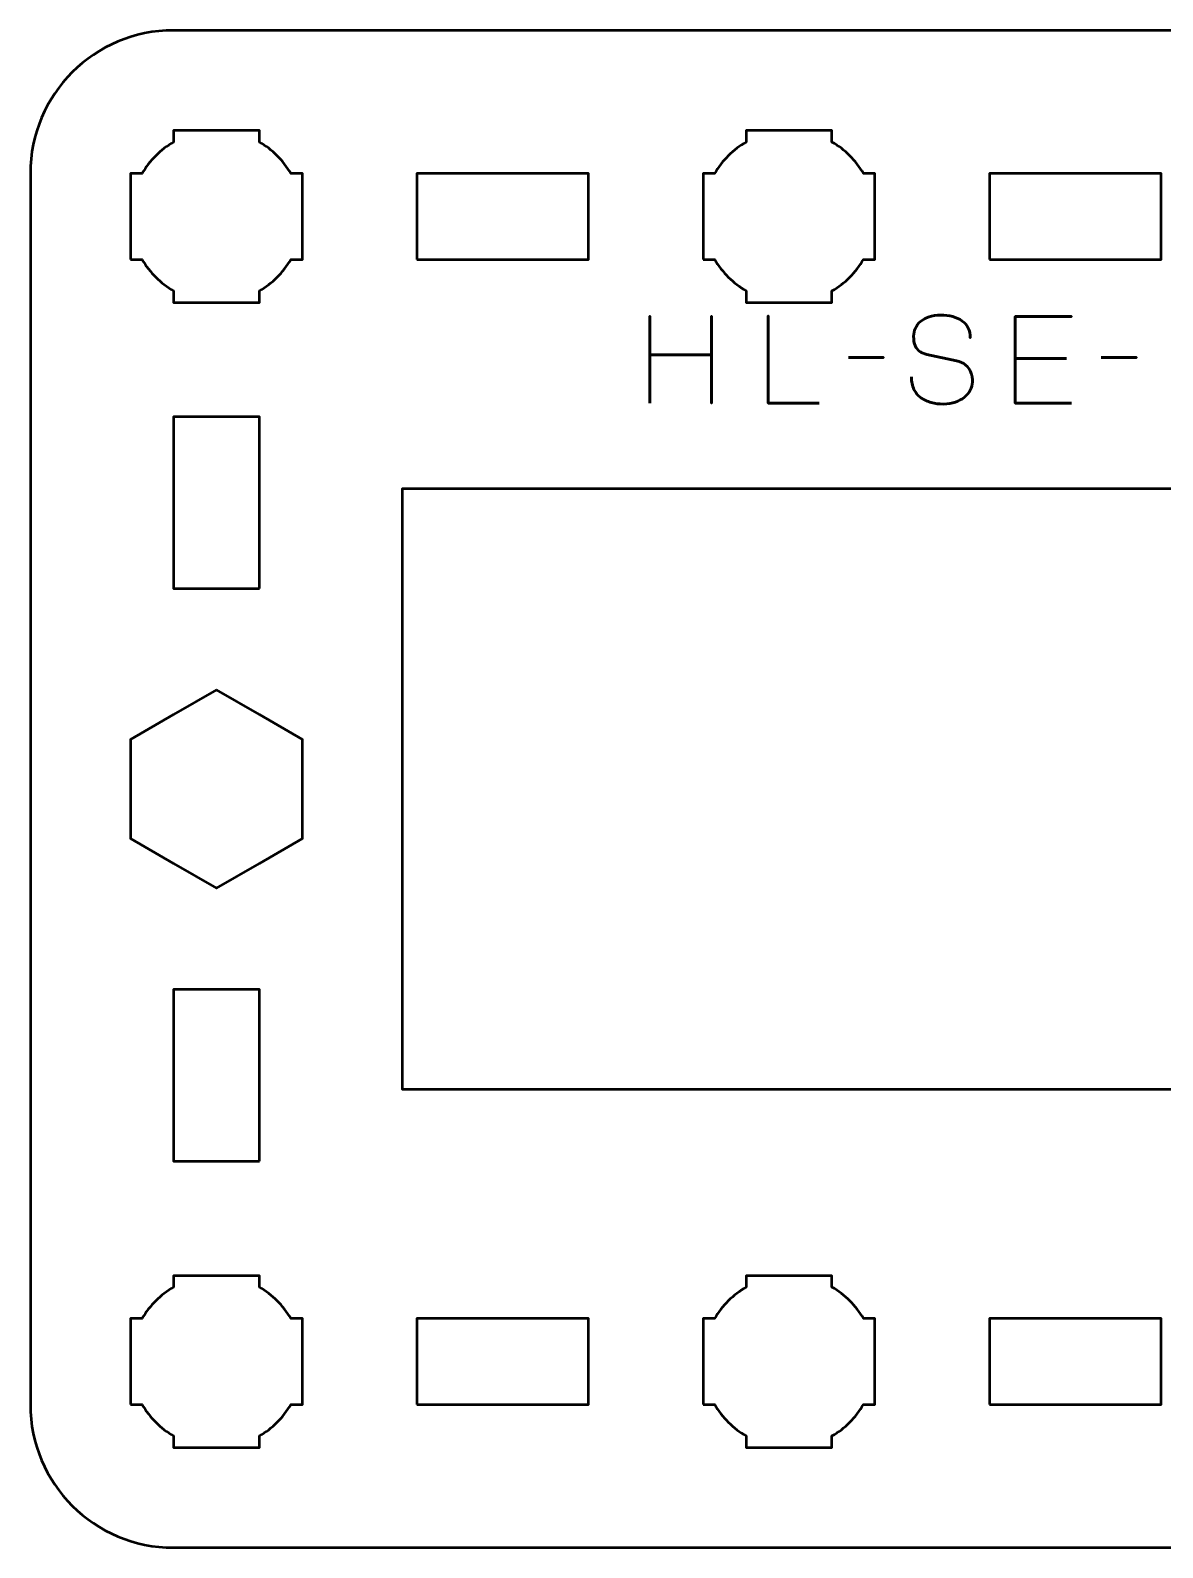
# Model space of a CAD drawing. Header units: centimetres. Extents: x -34.2 to 13.2, y -23.5 to -6.2.
# Drawn here: x -2.15 to 1.81, y -23.5 to -18.2 of the extents above; entities that cross this region are included whole.
import ezdxf

# ---------------------------------------------------------------- set-up
doc = ezdxf.new("R2010")
doc.units = ezdxf.units.CM
doc.header["$MEASUREMENT"] = 0
doc.layers.add('Layer 1', color=7, linetype='Continuous')

msp = doc.modelspace()

# ---------------------------------------------------------------- linework, layer by layer
at = {"layer": 'Layer 1', "lineweight": 53}
for points, knots in [([(5.15002, -23.00009), (5.14994, -23.27715), (4.92687, -23.50003), (4.64992, -23.50003), (4.64992, -23.50003), (1.88333, -23.50003), (1.11671, -23.50003), (-1.64988, -23.50003), (-1.64988, -23.50003), (-1.92688, -23.50003), (-2.14998, -23.27694), (-2.14998, -22.99994), (-2.14998, -22.99994), (-2.14998, -22.99994), (-2.14998, -18.70008), (-2.14998, -18.70008), (-2.14998, -18.70008), (-2.14998, -18.42295), (-1.92688, -18.19999), (-1.64988, -18.19999), (-1.64988, -18.19999), (1.11671, -18.19999), (1.88333, -18.19999), (4.64992, -18.19999), (4.64992, -18.19999), (4.92692, -18.19999), (5.15002, -18.42308), (5.15002, -18.70008), (5.15002, -18.70008), (5.15002, -18.70008), (5.15002, -19.49999), (5.15002, -19.49999), (5.15002, -19.49999), (5.15002, -19.49999), (3.55002, -19.50002), (3.55002, -19.50002), (3.55002, -19.50002), (3.55002, -19.50002), (3.25002, -19.80001), (3.25002, -19.80001), (3.25002, -19.80001), (3.25002, -19.80001), (-0.84993, -19.80001), (-0.84993, -19.80001), (-0.84993, -19.80001), (-0.84993, -21.16748), (-0.84993, -20.53256), (-0.84993, -21.9), (-0.84993, -21.9), (0.75606, -21.89999), (2.46485, -21.9), (4.05002, -21.90001), (4.05002, -21.90001), (4.05002, -21.90001), (4.05002, -20.69999), (4.05002, -20.69999), (4.05002, -20.69999), (4.05002, -20.69999), (4.05002, -20.39999), (4.05002, -20.39999), (4.05002, -20.39999), (4.05002, -20.39999), (5.15002, -20.39999), (5.15002, -20.39999), (5.15002, -20.39999), (5.15002, -20.39999), (5.15002, -23.00009), (5.15002, -23.00009)], [0, 0, 0, 0, 0.0588235, 0.0588235, 0.0588235, 0.0588235, 0.1176471, 0.1176471, 0.1176471, 0.1176471, 0.1764706, 0.1764706, 0.1764706, 0.1764706, 0.2352941, 0.2352941, 0.2352941, 0.2352941, 0.2941176, 0.2941176, 0.2941176, 0.2941176, 0.3529412, 0.3529412, 0.3529412, 0.3529412, 0.4117647, 0.4117647, 0.4117647, 0.4117647, 0.4705882, 0.4705882, 0.4705882, 0.4705882, 0.5294118, 0.5294118, 0.5294118, 0.5294118, 0.5882353, 0.5882353, 0.5882353, 0.5882353, 0.6470588, 0.6470588, 0.6470588, 0.6470588, 0.7058824, 0.7058824, 0.7058824, 0.7058824, 0.7647059, 0.7647059, 0.7647059, 0.7647059, 0.8235294, 0.8235294, 0.8235294, 0.8235294, 0.8823529, 0.8823529, 0.8823529, 0.8823529, 0.9411765, 0.9411765, 0.9411765, 0.9411765, 1, 1, 1, 1]), ([(-1.79993, -19.00008), (-1.79993, -19.00008), (-1.79993, -18.85156), (-1.79993, -18.85156), (-1.79993, -18.85156), (-1.79993, -18.85156), (-1.79995, -18.85001), (-1.79995, -18.85001), (-1.79995, -18.85001), (-1.79995, -18.85001), (-1.79993, -18.84846), (-1.79993, -18.84846), (-1.79993, -18.84846), (-1.79993, -18.84846), (-1.79993, -18.70008), (-1.79993, -18.70008), (-1.79993, -18.70008), (-1.79993, -18.70008), (-1.75984, -18.70008), (-1.75984, -18.70008), (-1.75984, -18.70008), (-1.73349, -18.65451), (-1.69549, -18.61653), (-1.64994, -18.59017), (-1.64994, -18.59017), (-1.64994, -18.59017), (-1.64994, -18.55008), (-1.64994, -18.55008), (-1.64994, -18.55008), (-1.64994, -18.55008), (-1.50589, -18.55008), (-1.50589, -18.55008), (-1.50589, -18.55008), (-1.50589, -18.55008), (-1.49995, -18.55002), (-1.49995, -18.55002), (-1.49995, -18.55002), (-1.49995, -18.55002), (-1.49401, -18.55008), (-1.49401, -18.55008), (-1.49401, -18.55008), (-1.49401, -18.55008), (-1.34994, -18.55008), (-1.34994, -18.55008), (-1.34994, -18.55008), (-1.34994, -18.55008), (-1.34994, -18.59015), (-1.34994, -18.59015), (-1.34994, -18.59015), (-1.30437, -18.61651), (-1.26638, -18.6545), (-1.24004, -18.70008), (-1.24004, -18.70008), (-1.24004, -18.70008), (-1.19994, -18.70008), (-1.19994, -18.70008), (-1.19994, -18.70008), (-1.19994, -18.70008), (-1.19994, -19.00008), (-1.19994, -19.00008), (-1.19994, -19.00008), (-1.19994, -19.00008), (-1.24013, -19.00008), (-1.24013, -19.00008), (-1.24013, -19.00008), (-1.26647, -19.04558), (-1.30443, -19.08352), (-1.34994, -19.10986), (-1.34994, -19.10986), (-1.34994, -19.10986), (-1.34994, -19.15007), (-1.34994, -19.15007), (-1.34994, -19.15007), (-1.34994, -19.15007), (-1.64994, -19.15007), (-1.64994, -19.15007), (-1.64994, -19.15007), (-1.64994, -19.15007), (-1.64994, -19.10984), (-1.64994, -19.10984), (-1.64994, -19.10984), (-1.69544, -19.0835), (-1.7334, -19.04557), (-1.75974, -19.00008), (-1.75974, -19.00008), (-1.75974, -19.00008), (-1.79993, -19.00008), (-1.79993, -19.00008)], [0, 0, 0, 0, 0.0454545, 0.0454545, 0.0454545, 0.0454545, 0.0909091, 0.0909091, 0.0909091, 0.0909091, 0.1363636, 0.1363636, 0.1363636, 0.1363636, 0.1818182, 0.1818182, 0.1818182, 0.1818182, 0.2272727, 0.2272727, 0.2272727, 0.2272727, 0.2727273, 0.2727273, 0.2727273, 0.2727273, 0.3181818, 0.3181818, 0.3181818, 0.3181818, 0.3636364, 0.3636364, 0.3636364, 0.3636364, 0.4090909, 0.4090909, 0.4090909, 0.4090909, 0.4545455, 0.4545455, 0.4545455, 0.4545455, 0.5, 0.5, 0.5, 0.5, 0.5454545, 0.5454545, 0.5454545, 0.5454545, 0.5909091, 0.5909091, 0.5909091, 0.5909091, 0.6363636, 0.6363636, 0.6363636, 0.6363636, 0.6818182, 0.6818182, 0.6818182, 0.6818182, 0.7272727, 0.7272727, 0.7272727, 0.7272727, 0.7727273, 0.7727273, 0.7727273, 0.7727273, 0.8181818, 0.8181818, 0.8181818, 0.8181818, 0.8636364, 0.8636364, 0.8636364, 0.8636364, 0.9090909, 0.9090909, 0.9090909, 0.9090909, 0.9545455, 0.9545455, 0.9545455, 0.9545455, 1, 1, 1, 1]), ([(0.20007, -19.00008), (0.20007, -19.00008), (0.20007, -18.85156), (0.20007, -18.85156), (0.20007, -18.85156), (0.20007, -18.85156), (0.20005, -18.85001), (0.20005, -18.85001), (0.20005, -18.85001), (0.20005, -18.85001), (0.20007, -18.84846), (0.20007, -18.84846), (0.20007, -18.84846), (0.20007, -18.84846), (0.20007, -18.70008), (0.20007, -18.70008), (0.20007, -18.70008), (0.20007, -18.70008), (0.24016, -18.70008), (0.24016, -18.70008), (0.24016, -18.70008), (0.26651, -18.65451), (0.30451, -18.61653), (0.35006, -18.59017), (0.35006, -18.59017), (0.35006, -18.59017), (0.35006, -18.55008), (0.35006, -18.55008), (0.35006, -18.55008), (0.35006, -18.55008), (0.49411, -18.55008), (0.49411, -18.55008), (0.49411, -18.55008), (0.49411, -18.55008), (0.50005, -18.55002), (0.50005, -18.55002), (0.50005, -18.55002), (0.50005, -18.55002), (0.50599, -18.55008), (0.50599, -18.55008), (0.50599, -18.55008), (0.50599, -18.55008), (0.65006, -18.55008), (0.65006, -18.55008), (0.65006, -18.55008), (0.65006, -18.55008), (0.65006, -18.59015), (0.65006, -18.59015), (0.65006, -18.59015), (0.69563, -18.61651), (0.73362, -18.6545), (0.75996, -18.70008), (0.75996, -18.70008), (0.75996, -18.70008), (0.80006, -18.70008), (0.80006, -18.70008), (0.80006, -18.70008), (0.80006, -18.70008), (0.80006, -19.00008), (0.80006, -19.00008), (0.80006, -19.00008), (0.80006, -19.00008), (0.75987, -19.00008), (0.75987, -19.00008), (0.75987, -19.00008), (0.73353, -19.04558), (0.69557, -19.08352), (0.65006, -19.10986), (0.65006, -19.10986), (0.65006, -19.10986), (0.65006, -19.15007), (0.65006, -19.15007), (0.65006, -19.15007), (0.65006, -19.15007), (0.35006, -19.15007), (0.35006, -19.15007), (0.35006, -19.15007), (0.35006, -19.15007), (0.35006, -19.10984), (0.35006, -19.10984), (0.35006, -19.10984), (0.30456, -19.0835), (0.2666, -19.04557), (0.24026, -19.00008), (0.24026, -19.00008), (0.24026, -19.00008), (0.20007, -19.00008), (0.20007, -19.00008)], [0, 0, 0, 0, 0.0454545, 0.0454545, 0.0454545, 0.0454545, 0.0909091, 0.0909091, 0.0909091, 0.0909091, 0.1363636, 0.1363636, 0.1363636, 0.1363636, 0.1818182, 0.1818182, 0.1818182, 0.1818182, 0.2272727, 0.2272727, 0.2272727, 0.2272727, 0.2727273, 0.2727273, 0.2727273, 0.2727273, 0.3181818, 0.3181818, 0.3181818, 0.3181818, 0.3636364, 0.3636364, 0.3636364, 0.3636364, 0.4090909, 0.4090909, 0.4090909, 0.4090909, 0.4545455, 0.4545455, 0.4545455, 0.4545455, 0.5, 0.5, 0.5, 0.5, 0.5454545, 0.5454545, 0.5454545, 0.5454545, 0.5909091, 0.5909091, 0.5909091, 0.5909091, 0.6363636, 0.6363636, 0.6363636, 0.6363636, 0.6818182, 0.6818182, 0.6818182, 0.6818182, 0.7272727, 0.7272727, 0.7272727, 0.7272727, 0.7727273, 0.7727273, 0.7727273, 0.7727273, 0.8181818, 0.8181818, 0.8181818, 0.8181818, 0.8636364, 0.8636364, 0.8636364, 0.8636364, 0.9090909, 0.9090909, 0.9090909, 0.9090909, 0.9545455, 0.9545455, 0.9545455, 0.9545455, 1, 1, 1, 1]), ([(-0.79993, -19.00008), (-0.79993, -19.00008), (-0.79993, -18.70008), (-0.79993, -18.70008), (-0.79993, -18.70008), (-0.79993, -18.70008), (-0.19994, -18.70008), (-0.19994, -18.70008), (-0.19994, -18.70008), (-0.19994, -18.70008), (-0.19994, -19.00008), (-0.19994, -19.00008), (-0.19994, -19.00008), (-0.19994, -19.00008), (-0.79993, -19.00008), (-0.79993, -19.00008)], [0, 0, 0, 0, 0.25, 0.25, 0.25, 0.25, 0.5, 0.5, 0.5, 0.5, 0.75, 0.75, 0.75, 0.75, 1, 1, 1, 1]), ([(1.20007, -19.00008), (1.20007, -19.00008), (1.20007, -18.70008), (1.20007, -18.70008), (1.20007, -18.70008), (1.20007, -18.70008), (1.80006, -18.70008), (1.80006, -18.70008), (1.80006, -18.70008), (1.80006, -18.70008), (1.80006, -19.00008), (1.80006, -19.00008), (1.80006, -19.00008), (1.80006, -19.00008), (1.20007, -19.00008), (1.20007, -19.00008)], [0, 0, 0, 0, 0.25, 0.25, 0.25, 0.25, 0.5, 0.5, 0.5, 0.5, 0.75, 0.75, 0.75, 0.75, 1, 1, 1, 1]), ([(-1.35003, -20.15008), (-1.35003, -20.15008), (-1.65004, -20.15008), (-1.65004, -20.15008), (-1.65004, -20.15008), (-1.65004, -20.15008), (-1.65004, -19.55009), (-1.65004, -19.55009), (-1.65004, -19.55009), (-1.65004, -19.55009), (-1.35003, -19.55009), (-1.35003, -19.55009), (-1.35003, -19.55009), (-1.35003, -19.55009), (-1.35003, -20.15008), (-1.35003, -20.15008)], [0, 0, 0, 0, 0.25, 0.25, 0.25, 0.25, 0.5, 0.5, 0.5, 0.5, 0.75, 0.75, 0.75, 0.75, 1, 1, 1, 1]), ([(-1.49994, -20.50363), (-1.49994, -20.50363), (-1.34993, -20.59023), (-1.34993, -20.59023), (-1.34993, -20.59023), (-1.34993, -20.59023), (-1.19994, -20.67683), (-1.19994, -20.67683), (-1.19994, -20.67683), (-1.19994, -20.67683), (-1.19994, -20.85004), (-1.19994, -20.85004), (-1.19994, -20.85004), (-1.19994, -20.85004), (-1.19994, -21.02325), (-1.19994, -21.02325), (-1.19994, -21.02325), (-1.19994, -21.02325), (-1.34993, -21.10985), (-1.34993, -21.10985), (-1.34993, -21.10985), (-1.34993, -21.10985), (-1.49994, -21.19645), (-1.49994, -21.19645), (-1.49994, -21.19645), (-1.49994, -21.19645), (-1.64995, -21.10985), (-1.64995, -21.10985), (-1.64995, -21.10985), (-1.64995, -21.10985), (-1.79994, -21.02325), (-1.79994, -21.02325), (-1.79994, -21.02325), (-1.79994, -21.02325), (-1.79994, -20.85004), (-1.79994, -20.85004), (-1.79994, -20.85004), (-1.79994, -20.85004), (-1.79994, -20.67683), (-1.79994, -20.67683), (-1.79994, -20.67683), (-1.79994, -20.67683), (-1.64995, -20.59023), (-1.64995, -20.59023), (-1.64995, -20.59023), (-1.64995, -20.59023), (-1.49994, -20.50363), (-1.49994, -20.50363)], [0, 0, 0, 0, 0.0833333, 0.0833333, 0.0833333, 0.0833333, 0.1666667, 0.1666667, 0.1666667, 0.1666667, 0.25, 0.25, 0.25, 0.25, 0.3333333, 0.3333333, 0.3333333, 0.3333333, 0.4166667, 0.4166667, 0.4166667, 0.4166667, 0.5, 0.5, 0.5, 0.5, 0.5833333, 0.5833333, 0.5833333, 0.5833333, 0.6666667, 0.6666667, 0.6666667, 0.6666667, 0.75, 0.75, 0.75, 0.75, 0.8333333, 0.8333333, 0.8333333, 0.8333333, 0.9166667, 0.9166667, 0.9166667, 0.9166667, 1, 1, 1, 1]), ([(-1.35003, -22.15008), (-1.35003, -22.15008), (-1.65004, -22.15008), (-1.65004, -22.15008), (-1.65004, -22.15008), (-1.65004, -22.15008), (-1.65004, -21.55009), (-1.65004, -21.55009), (-1.65004, -21.55009), (-1.65004, -21.55009), (-1.35003, -21.55009), (-1.35003, -21.55009), (-1.35003, -21.55009), (-1.35003, -21.55009), (-1.35003, -22.15008), (-1.35003, -22.15008)], [0, 0, 0, 0, 0.25, 0.25, 0.25, 0.25, 0.5, 0.5, 0.5, 0.5, 0.75, 0.75, 0.75, 0.75, 1, 1, 1, 1]), ([(-1.79993, -23.00008), (-1.79993, -23.00008), (-1.79993, -22.85156), (-1.79993, -22.85156), (-1.79993, -22.85156), (-1.79993, -22.85156), (-1.79995, -22.85001), (-1.79995, -22.85001), (-1.79995, -22.85001), (-1.79995, -22.85001), (-1.79993, -22.84846), (-1.79993, -22.84846), (-1.79993, -22.84846), (-1.79993, -22.84846), (-1.79993, -22.70008), (-1.79993, -22.70008), (-1.79993, -22.70008), (-1.79993, -22.70008), (-1.75984, -22.70008), (-1.75984, -22.70008), (-1.75984, -22.70008), (-1.73349, -22.65451), (-1.69549, -22.61653), (-1.64994, -22.59017), (-1.64994, -22.59017), (-1.64994, -22.59017), (-1.64994, -22.55008), (-1.64994, -22.55008), (-1.64994, -22.55008), (-1.64994, -22.55008), (-1.50589, -22.55008), (-1.50589, -22.55008), (-1.50589, -22.55008), (-1.50589, -22.55008), (-1.49995, -22.55002), (-1.49995, -22.55002), (-1.49995, -22.55002), (-1.49995, -22.55002), (-1.49401, -22.55008), (-1.49401, -22.55008), (-1.49401, -22.55008), (-1.49401, -22.55008), (-1.34994, -22.55008), (-1.34994, -22.55008), (-1.34994, -22.55008), (-1.34994, -22.55008), (-1.34994, -22.59015), (-1.34994, -22.59015), (-1.34994, -22.59015), (-1.30437, -22.61651), (-1.26638, -22.6545), (-1.24004, -22.70008), (-1.24004, -22.70008), (-1.24004, -22.70008), (-1.19994, -22.70008), (-1.19994, -22.70008), (-1.19994, -22.70008), (-1.19994, -22.70008), (-1.19994, -23.00008), (-1.19994, -23.00008), (-1.19994, -23.00008), (-1.19994, -23.00008), (-1.24013, -23.00008), (-1.24013, -23.00008), (-1.24013, -23.00008), (-1.26647, -23.04558), (-1.30443, -23.08352), (-1.34994, -23.10986), (-1.34994, -23.10986), (-1.34994, -23.10986), (-1.34994, -23.15007), (-1.34994, -23.15007), (-1.34994, -23.15007), (-1.34994, -23.15007), (-1.64994, -23.15007), (-1.64994, -23.15007), (-1.64994, -23.15007), (-1.64994, -23.15007), (-1.64994, -23.10984), (-1.64994, -23.10984), (-1.64994, -23.10984), (-1.69544, -23.0835), (-1.7334, -23.04557), (-1.75974, -23.00008), (-1.75974, -23.00008), (-1.75974, -23.00008), (-1.79993, -23.00008), (-1.79993, -23.00008)], [0, 0, 0, 0, 0.0454545, 0.0454545, 0.0454545, 0.0454545, 0.0909091, 0.0909091, 0.0909091, 0.0909091, 0.1363636, 0.1363636, 0.1363636, 0.1363636, 0.1818182, 0.1818182, 0.1818182, 0.1818182, 0.2272727, 0.2272727, 0.2272727, 0.2272727, 0.2727273, 0.2727273, 0.2727273, 0.2727273, 0.3181818, 0.3181818, 0.3181818, 0.3181818, 0.3636364, 0.3636364, 0.3636364, 0.3636364, 0.4090909, 0.4090909, 0.4090909, 0.4090909, 0.4545455, 0.4545455, 0.4545455, 0.4545455, 0.5, 0.5, 0.5, 0.5, 0.5454545, 0.5454545, 0.5454545, 0.5454545, 0.5909091, 0.5909091, 0.5909091, 0.5909091, 0.6363636, 0.6363636, 0.6363636, 0.6363636, 0.6818182, 0.6818182, 0.6818182, 0.6818182, 0.7272727, 0.7272727, 0.7272727, 0.7272727, 0.7727273, 0.7727273, 0.7727273, 0.7727273, 0.8181818, 0.8181818, 0.8181818, 0.8181818, 0.8636364, 0.8636364, 0.8636364, 0.8636364, 0.9090909, 0.9090909, 0.9090909, 0.9090909, 0.9545455, 0.9545455, 0.9545455, 0.9545455, 1, 1, 1, 1]), ([(0.20007, -23.00008), (0.20007, -23.00008), (0.20007, -22.85156), (0.20007, -22.85156), (0.20007, -22.85156), (0.20007, -22.85156), (0.20005, -22.85001), (0.20005, -22.85001), (0.20005, -22.85001), (0.20005, -22.85001), (0.20007, -22.84846), (0.20007, -22.84846), (0.20007, -22.84846), (0.20007, -22.84846), (0.20007, -22.70008), (0.20007, -22.70008), (0.20007, -22.70008), (0.20007, -22.70008), (0.24016, -22.70008), (0.24016, -22.70008), (0.24016, -22.70008), (0.26651, -22.65451), (0.30451, -22.61653), (0.35006, -22.59017), (0.35006, -22.59017), (0.35006, -22.59017), (0.35006, -22.55008), (0.35006, -22.55008), (0.35006, -22.55008), (0.35006, -22.55008), (0.49411, -22.55008), (0.49411, -22.55008), (0.49411, -22.55008), (0.49411, -22.55008), (0.50005, -22.55002), (0.50005, -22.55002), (0.50005, -22.55002), (0.50005, -22.55002), (0.50599, -22.55008), (0.50599, -22.55008), (0.50599, -22.55008), (0.50599, -22.55008), (0.65006, -22.55008), (0.65006, -22.55008), (0.65006, -22.55008), (0.65006, -22.55008), (0.65006, -22.59015), (0.65006, -22.59015), (0.65006, -22.59015), (0.69563, -22.61651), (0.73362, -22.6545), (0.75996, -22.70008), (0.75996, -22.70008), (0.75996, -22.70008), (0.80006, -22.70008), (0.80006, -22.70008), (0.80006, -22.70008), (0.80006, -22.70008), (0.80006, -23.00008), (0.80006, -23.00008), (0.80006, -23.00008), (0.80006, -23.00008), (0.75987, -23.00008), (0.75987, -23.00008), (0.75987, -23.00008), (0.73353, -23.04558), (0.69557, -23.08352), (0.65006, -23.10986), (0.65006, -23.10986), (0.65006, -23.10986), (0.65006, -23.15007), (0.65006, -23.15007), (0.65006, -23.15007), (0.65006, -23.15007), (0.35006, -23.15007), (0.35006, -23.15007), (0.35006, -23.15007), (0.35006, -23.15007), (0.35006, -23.10984), (0.35006, -23.10984), (0.35006, -23.10984), (0.30456, -23.0835), (0.2666, -23.04557), (0.24026, -23.00008), (0.24026, -23.00008), (0.24026, -23.00008), (0.20007, -23.00008), (0.20007, -23.00008)], [0, 0, 0, 0, 0.0454545, 0.0454545, 0.0454545, 0.0454545, 0.0909091, 0.0909091, 0.0909091, 0.0909091, 0.1363636, 0.1363636, 0.1363636, 0.1363636, 0.1818182, 0.1818182, 0.1818182, 0.1818182, 0.2272727, 0.2272727, 0.2272727, 0.2272727, 0.2727273, 0.2727273, 0.2727273, 0.2727273, 0.3181818, 0.3181818, 0.3181818, 0.3181818, 0.3636364, 0.3636364, 0.3636364, 0.3636364, 0.4090909, 0.4090909, 0.4090909, 0.4090909, 0.4545455, 0.4545455, 0.4545455, 0.4545455, 0.5, 0.5, 0.5, 0.5, 0.5454545, 0.5454545, 0.5454545, 0.5454545, 0.5909091, 0.5909091, 0.5909091, 0.5909091, 0.6363636, 0.6363636, 0.6363636, 0.6363636, 0.6818182, 0.6818182, 0.6818182, 0.6818182, 0.7272727, 0.7272727, 0.7272727, 0.7272727, 0.7727273, 0.7727273, 0.7727273, 0.7727273, 0.8181818, 0.8181818, 0.8181818, 0.8181818, 0.8636364, 0.8636364, 0.8636364, 0.8636364, 0.9090909, 0.9090909, 0.9090909, 0.9090909, 0.9545455, 0.9545455, 0.9545455, 0.9545455, 1, 1, 1, 1]), ([(-0.79993, -22.99994), (-0.79993, -22.99994), (-0.79993, -22.69993), (-0.79993, -22.69993), (-0.79993, -22.69993), (-0.79993, -22.69993), (-0.19994, -22.69993), (-0.19994, -22.69993), (-0.19994, -22.69993), (-0.19994, -22.69993), (-0.19994, -22.99994), (-0.19994, -22.99994), (-0.19994, -22.99994), (-0.19994, -22.99994), (-0.79993, -22.99994), (-0.79993, -22.99994)], [0, 0, 0, 0, 0.25, 0.25, 0.25, 0.25, 0.5, 0.5, 0.5, 0.5, 0.75, 0.75, 0.75, 0.75, 1, 1, 1, 1]), ([(1.20007, -23.00008), (1.20007, -23.00008), (1.20007, -22.70008), (1.20007, -22.70008), (1.20007, -22.70008), (1.20007, -22.70008), (1.80006, -22.70008), (1.80006, -22.70008), (1.80006, -22.70008), (1.80006, -22.70008), (1.80006, -23.00008), (1.80006, -23.00008), (1.80006, -23.00008), (1.80006, -23.00008), (1.20007, -23.00008), (1.20007, -23.00008)], [0, 0, 0, 0, 0.25, 0.25, 0.25, 0.25, 0.5, 0.5, 0.5, 0.5, 0.75, 0.75, 0.75, 0.75, 1, 1, 1, 1])]:
    msp.add_open_spline(points, degree=3, knots=knots, dxfattribs=at)
at = {"layer": 'Layer 1', "color": 5, "lineweight": 53}
for points, knots in [([(0.01384, -19.50285), (0.01384, -19.50285), (0.01384, -19.33394), (0.01384, -19.33394), (0.01384, -19.33394), (0.01384, -19.33394), (0.22931, -19.33394), (0.22931, -19.33394), (0.22931, -19.33394), (0.22931, -19.33394), (0.22931, -19.50285), (0.22931, -19.50285), (0.22931, -19.50285), (0.22931, -19.50285), (0.22931, -19.19805), (0.22931, -19.19805), (0.22931, -19.19805), (0.22931, -19.19805), (0.22931, -19.33394), (0.22931, -19.33394), (0.22931, -19.33394), (0.22931, -19.33394), (0.01384, -19.33394), (0.01384, -19.33394), (0.01384, -19.33394), (0.01384, -19.33394), (0.01384, -19.19805), (0.01384, -19.19805), (0.01384, -19.19805), (0.01384, -19.19805), (0.01384, -19.50285), (0.01384, -19.50285)], [0, 0, 0, 0, 0.125, 0.125, 0.125, 0.125, 0.25, 0.25, 0.25, 0.25, 0.375, 0.375, 0.375, 0.375, 0.5, 0.5, 0.5, 0.5, 0.625, 0.625, 0.625, 0.625, 0.75, 0.75, 0.75, 0.75, 0.875, 0.875, 0.875, 0.875, 1, 1, 1, 1]), ([(0.60523, -19.50285), (0.60523, -19.50285), (0.42701, -19.50285), (0.42701, -19.50285), (0.42701, -19.50285), (0.42701, -19.50285), (0.42701, -19.19763), (0.42701, -19.19763), (0.42701, -19.19763), (0.42701, -19.19763), (0.42701, -19.50285), (0.42701, -19.50285), (0.42701, -19.50285), (0.42701, -19.50285), (0.60523, -19.50285), (0.60523, -19.50285)], [0, 0, 0, 0, 0.25, 0.25, 0.25, 0.25, 0.5, 0.5, 0.5, 0.5, 0.75, 0.75, 0.75, 0.75, 1, 1, 1, 1]), ([(0.92738, -19.41056), (0.92752, -19.42743), (0.93048, -19.44189), (0.93641, -19.45396), (0.93641, -19.45396), (0.94227, -19.46595), (0.95045, -19.47576), (0.96075, -19.48338), (0.96075, -19.48338), (0.97112, -19.49093), (0.98305, -19.4965), (0.99652, -19.5001), (0.99652, -19.5001), (1.00993, -19.50363), (1.02432, -19.50539), (1.03956, -19.50539), (1.03956, -19.50539), (1.05494, -19.50532), (1.06877, -19.50306), (1.08112, -19.49876), (1.08112, -19.49876), (1.0934, -19.49445), (1.10391, -19.48867), (1.11273, -19.4814), (1.11273, -19.4814), (1.12148, -19.47413), (1.12825, -19.46602), (1.13305, -19.45699), (1.13305, -19.45699), (1.13785, -19.44796), (1.14039, -19.43872), (1.14074, -19.42919), (1.14074, -19.42919), (1.14116, -19.4167), (1.13933, -19.40527), (1.13531, -19.39497), (1.13531, -19.39497), (1.13128, -19.38467), (1.12507, -19.37606), (1.11668, -19.36901), (1.11668, -19.36901), (1.10835, -19.36195), (1.09784, -19.35701), (1.08528, -19.35426), (1.08528, -19.35426), (1.08528, -19.35426), (0.98157, -19.33182), (0.98157, -19.33182), (0.98157, -19.33182), (0.97183, -19.32978), (0.96343, -19.32632), (0.95652, -19.32152), (0.95652, -19.32152), (0.9496, -19.31666), (0.94424, -19.30995), (0.94057, -19.30134), (0.94057, -19.30134), (0.9369, -19.29281), (0.935, -19.28194), (0.935, -19.26875), (0.935, -19.26875), (0.935, -19.25873), (0.93705, -19.24928), (0.94121, -19.24039), (0.94121, -19.24039), (0.9453, -19.2315), (0.95137, -19.22366), (0.95934, -19.21675), (0.95934, -19.21675), (0.96731, -19.20991), (0.97719, -19.20454), (0.9889, -19.20066), (0.9889, -19.20066), (1.00069, -19.19671), (1.01416, -19.19474), (1.0294, -19.19467), (1.0294, -19.19467), (1.04471, -19.19467), (1.05875, -19.19643), (1.07159, -19.19996), (1.07159, -19.19996), (1.08436, -19.20349), (1.09544, -19.20857), (1.10475, -19.21534), (1.10475, -19.21534), (1.11407, -19.22211), (1.12126, -19.23044), (1.1262, -19.24017), (1.1262, -19.24017), (1.13114, -19.24998), (1.13347, -19.2612), (1.13312, -19.27383), (1.13312, -19.27383), (1.13347, -19.2612), (1.13114, -19.24998), (1.1262, -19.24017), (1.1262, -19.24017), (1.12126, -19.23044), (1.11407, -19.22211), (1.10475, -19.21534), (1.10475, -19.21534), (1.09544, -19.20857), (1.08436, -19.20349), (1.07159, -19.19996), (1.07159, -19.19996), (1.05875, -19.19643), (1.04471, -19.19467), (1.0294, -19.19467), (1.0294, -19.19467), (1.01416, -19.19474), (1.00069, -19.19671), (0.9889, -19.20066), (0.9889, -19.20066), (0.97719, -19.20454), (0.96731, -19.20991), (0.95934, -19.21675), (0.95934, -19.21675), (0.95137, -19.22366), (0.9453, -19.2315), (0.94121, -19.24039), (0.94121, -19.24039), (0.93705, -19.24928), (0.935, -19.25873), (0.935, -19.26875), (0.935, -19.26875), (0.935, -19.28194), (0.93683, -19.29281), (0.94036, -19.30127), (0.94036, -19.30127), (0.94396, -19.30981), (0.94925, -19.31644), (0.95617, -19.32131), (0.95617, -19.32131), (0.96308, -19.32611), (0.97155, -19.32964), (0.98157, -19.33182), (0.98157, -19.33182), (0.98157, -19.33182), (1.08528, -19.35426), (1.08528, -19.35426), (1.08528, -19.35426), (1.09812, -19.35701), (1.10871, -19.36195), (1.11703, -19.36901), (1.11703, -19.36901), (1.12543, -19.37606), (1.13157, -19.38467), (1.13552, -19.39497), (1.13552, -19.39497), (1.1394, -19.40527), (1.14116, -19.4167), (1.14074, -19.42919), (1.14074, -19.42919), (1.14039, -19.43872), (1.13785, -19.44796), (1.13305, -19.45699), (1.13305, -19.45699), (1.12825, -19.46602), (1.12148, -19.47413), (1.11273, -19.4814), (1.11273, -19.4814), (1.10391, -19.48867), (1.0934, -19.49445), (1.08112, -19.49876), (1.08112, -19.49876), (1.06877, -19.50306), (1.05494, -19.50532), (1.03956, -19.50539), (1.03956, -19.50539), (1.02432, -19.50539), (1.00993, -19.50363), (0.99652, -19.5001), (0.99652, -19.5001), (0.98305, -19.4965), (0.97112, -19.49093), (0.96075, -19.48338), (0.96075, -19.48338), (0.95045, -19.47576), (0.94227, -19.46595), (0.93641, -19.45396), (0.93641, -19.45396), (0.93048, -19.44189), (0.92752, -19.42743), (0.92738, -19.41056)], [0, 0, 0, 0, 0.0217391, 0.0217391, 0.0217391, 0.0217391, 0.0434783, 0.0434783, 0.0434783, 0.0434783, 0.0652174, 0.0652174, 0.0652174, 0.0652174, 0.0869565, 0.0869565, 0.0869565, 0.0869565, 0.1086957, 0.1086957, 0.1086957, 0.1086957, 0.1304348, 0.1304348, 0.1304348, 0.1304348, 0.1521739, 0.1521739, 0.1521739, 0.1521739, 0.173913, 0.173913, 0.173913, 0.173913, 0.1956522, 0.1956522, 0.1956522, 0.1956522, 0.2173913, 0.2173913, 0.2173913, 0.2173913, 0.2391304, 0.2391304, 0.2391304, 0.2391304, 0.2608696, 0.2608696, 0.2608696, 0.2608696, 0.2826087, 0.2826087, 0.2826087, 0.2826087, 0.3043478, 0.3043478, 0.3043478, 0.3043478, 0.326087, 0.326087, 0.326087, 0.326087, 0.3478261, 0.3478261, 0.3478261, 0.3478261, 0.3695652, 0.3695652, 0.3695652, 0.3695652, 0.3913043, 0.3913043, 0.3913043, 0.3913043, 0.4130435, 0.4130435, 0.4130435, 0.4130435, 0.4347826, 0.4347826, 0.4347826, 0.4347826, 0.4565217, 0.4565217, 0.4565217, 0.4565217, 0.4782609, 0.4782609, 0.4782609, 0.4782609, 0.5, 0.5, 0.5, 0.5, 0.5217391, 0.5217391, 0.5217391, 0.5217391, 0.5434783, 0.5434783, 0.5434783, 0.5434783, 0.5652174, 0.5652174, 0.5652174, 0.5652174, 0.5869565, 0.5869565, 0.5869565, 0.5869565, 0.6086957, 0.6086957, 0.6086957, 0.6086957, 0.6304348, 0.6304348, 0.6304348, 0.6304348, 0.6521739, 0.6521739, 0.6521739, 0.6521739, 0.673913, 0.673913, 0.673913, 0.673913, 0.6956522, 0.6956522, 0.6956522, 0.6956522, 0.7173913, 0.7173913, 0.7173913, 0.7173913, 0.7391304, 0.7391304, 0.7391304, 0.7391304, 0.7608696, 0.7608696, 0.7608696, 0.7608696, 0.7826087, 0.7826087, 0.7826087, 0.7826087, 0.8043478, 0.8043478, 0.8043478, 0.8043478, 0.826087, 0.826087, 0.826087, 0.826087, 0.8478261, 0.8478261, 0.8478261, 0.8478261, 0.8695652, 0.8695652, 0.8695652, 0.8695652, 0.8913043, 0.8913043, 0.8913043, 0.8913043, 0.9130435, 0.9130435, 0.9130435, 0.9130435, 0.9347826, 0.9347826, 0.9347826, 0.9347826, 0.9565217, 0.9565217, 0.9565217, 0.9565217, 0.9782609, 0.9782609, 0.9782609, 0.9782609, 1, 1, 1, 1]), ([(1.4866, -19.50285), (1.4866, -19.50285), (1.28933, -19.50285), (1.28933, -19.50285), (1.28933, -19.50285), (1.28933, -19.50285), (1.28933, -19.19932), (1.28933, -19.19932), (1.28933, -19.19932), (1.28933, -19.19932), (1.4866, -19.19932), (1.4866, -19.19932), (1.4866, -19.19932), (1.4866, -19.19932), (1.28933, -19.19932), (1.28933, -19.19932), (1.28933, -19.19932), (1.28933, -19.19932), (1.28933, -19.50285), (1.28933, -19.50285), (1.28933, -19.50285), (1.28933, -19.50285), (1.4866, -19.50285), (1.4866, -19.50285)], [0, 0, 0, 0, 0.1666667, 0.1666667, 0.1666667, 0.1666667, 0.3333333, 0.3333333, 0.3333333, 0.3333333, 0.5, 0.5, 0.5, 0.5, 0.6666667, 0.6666667, 0.6666667, 0.6666667, 0.8333333, 0.8333333, 0.8333333, 0.8333333, 1, 1, 1, 1]), ([(0.70725, -19.34325), (0.70725, -19.34325), (0.83044, -19.34325), (0.83044, -19.34325), (0.83044, -19.34325), (0.83044, -19.34325), (0.70725, -19.34325), (0.70725, -19.34325)], [0, 0, 0, 0, 0.5, 0.5, 0.5, 0.5, 1, 1, 1, 1]), ([(1.58989, -19.34325), (1.58989, -19.34325), (1.71308, -19.34325), (1.71308, -19.34325), (1.71308, -19.34325), (1.71308, -19.34325), (1.58989, -19.34325), (1.58989, -19.34325)], [0, 0, 0, 0, 0.5, 0.5, 0.5, 0.5, 1, 1, 1, 1]), ([(1.46967, -19.34664), (1.46967, -19.34664), (1.28933, -19.34664), (1.28933, -19.34664), (1.28933, -19.34664), (1.28933, -19.34664), (1.46967, -19.34664), (1.46967, -19.34664)], [0, 0, 0, 0, 0.5, 0.5, 0.5, 0.5, 1, 1, 1, 1])]:
    msp.add_open_spline(points, degree=3, knots=knots, dxfattribs=at)

doc.saveas('drawing.dxf')
